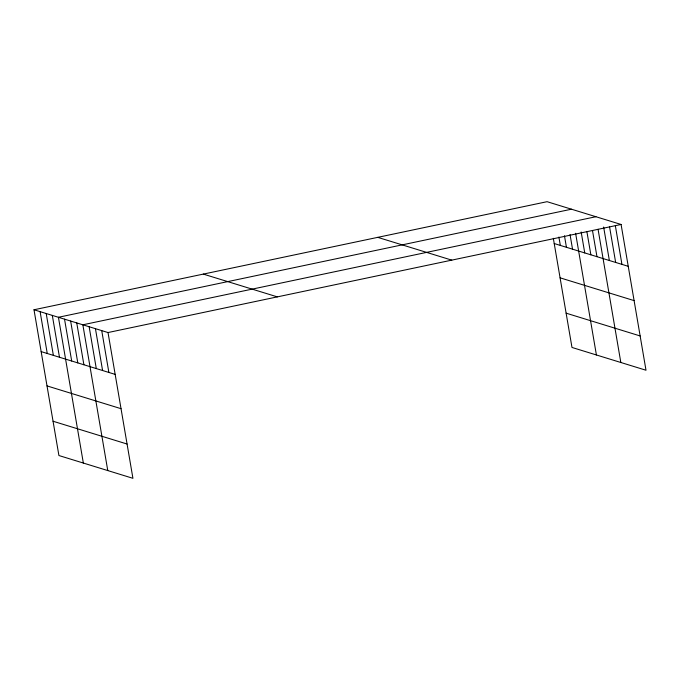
<?xml version="1.0" encoding="UTF-8"?>
<svg xmlns="http://www.w3.org/2000/svg" width="680" height="680" viewBox="0 0 680 680"><rect width="100%" height="100%" fill="white"/><g stroke="black" fill="none" stroke-linecap="round" stroke-linejoin="round"><path stroke-width="1.02" d="M34 309.765L108.018 332.546L132.931 478.312L58.913 455.532L34 309.765L547.068 201.688L621.087 224.468L646 370.234L571.982 347.454L553.325 238.306M571.489 209.202L58.429 317.279L83.343 463.054M595.918 216.725L82.849 324.793L107.772 470.568M108.018 332.546L621.087 224.468M554.217 243.533L628.235 266.313M560.082 277.831L634.1 300.611M377.757 237.354L451.775 260.134M566.117 313.166L640.135 335.945M203.311 274.1L277.329 296.879M41.157 351.611L115.166 374.391M47.014 385.909L121.031 408.688M53.057 421.243L127.075 444.023M615.332 225.667L621.945 264.375M609.569 226.874L615.655 262.446M603.636 227.026L609.365 260.508M598.06 229.279L620.832 362.491M592.492 230.537L596.963 256.692M586.925 231.795L590.861 254.813M581.17 232.007L584.749 252.934M575.603 233.266L596.411 354.977M570.035 234.524L572.534 249.177M564.468 235.79L566.432 247.291M558.892 237.048L560.328 245.412M101.728 330.607L108.876 372.453M95.438 328.67L102.587 370.515M89.139 326.731L96.297 368.585M76.746 322.915L83.895 364.769M70.635 321.036L77.792 362.89M64.532 319.158L71.689 361.012M52.317 315.401L59.474 357.247M46.214 313.523L53.363 355.368M40.103 311.644L47.26 353.49"/></g></svg>
